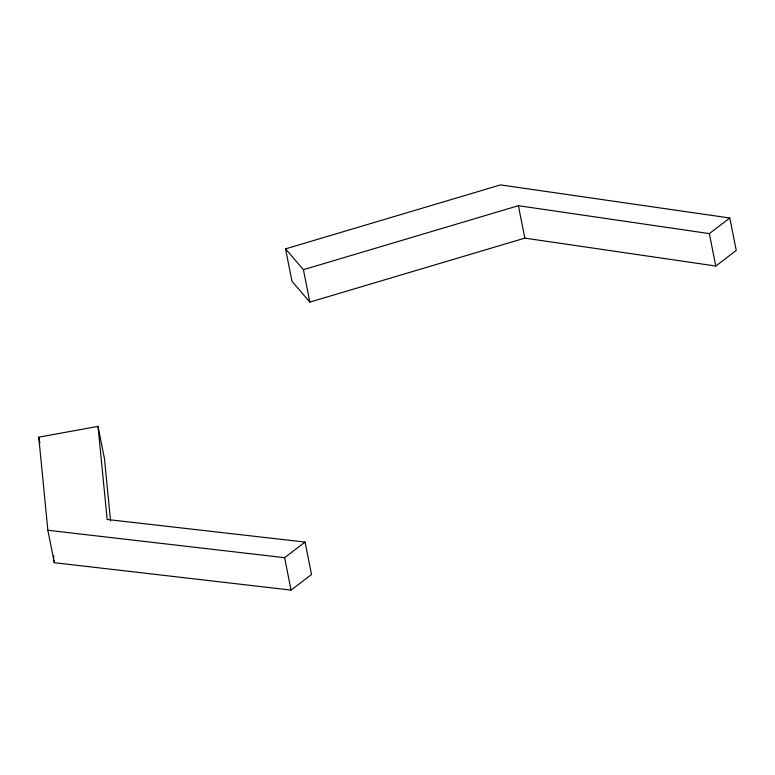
<?xml version="1.0" encoding="UTF-8"?>
<svg xmlns="http://www.w3.org/2000/svg" width="775" height="775" viewBox="0 0 775 775"><rect width="100%" height="100%" fill="white"/><g stroke="black" fill="none" stroke-linecap="round" stroke-linejoin="round"><path stroke-width="1.16" d="M47.866 530.265L284.609 557.68L305.069 542.074L311.521 574.498L291.061 590.104L54.318 562.689L47.866 530.265L38.75 437.177L98.028 426.386L104.48 458.81L110.563 520.868M285.539 248.882L303.412 269.69L518.398 205.704L709.348 233.614L729.798 218.007L736.25 250.432L715.79 266.038L524.84 238.128L309.855 302.105L291.981 281.296L285.539 248.882L500.524 184.896L729.798 218.007M305.069 542.074L107.153 519.482L98.028 426.386M709.348 233.614L715.79 266.038M518.398 205.704L524.84 238.128M303.412 269.69L309.855 302.105M284.609 557.68L291.061 590.104M38.75 437.177L39.903 442.961M53.62 555.52L53.853 557.913M54.085 560.296L54.318 562.689"/></g></svg>
